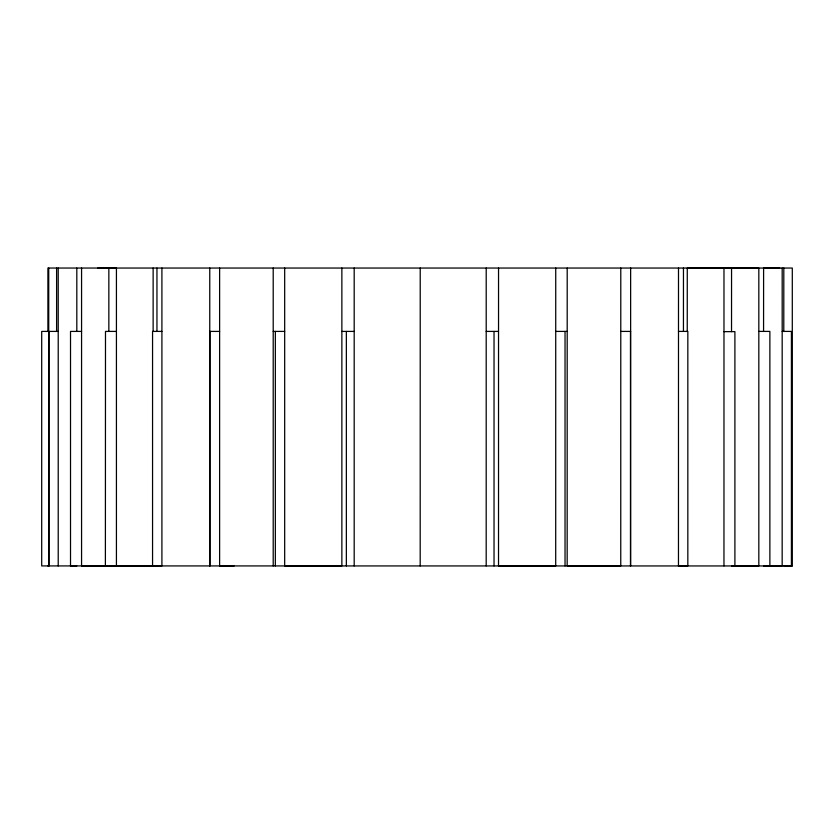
<?xml version="1.0" encoding="UTF-8"?>
<svg xmlns="http://www.w3.org/2000/svg" width="834" height="834" viewBox="0 0 834 834"><rect width="100%" height="100%" fill="white"/><g stroke="black" fill="none" stroke-linecap="round" stroke-linejoin="round"><path stroke-width="1.25" d="M47.903 331.411L47.903 268.048L792.3 268.048L792.279 565.952L70.515 565.921L70.515 331.411L81.565 331.411L81.565 268.048M47.903 565.952L48.726 565.921L48.726 268.048M56.597 331.411L56.597 268.048M76.811 565.921L58.213 565.921L58.213 268.048M76.811 331.411L76.811 268.048M108.847 331.411L108.847 268.048L116.426 268.048L116.426 565.921L105.386 565.921L105.491 331.411L116.426 331.411M153.133 331.411L153.133 268.048M156.948 331.411L156.948 268.048M81.565 331.411L81.565 565.921L161.911 565.921L161.911 268.048M209.761 565.921L209.761 268.048M234.052 565.952L219.623 565.921L219.623 268.048M273.208 565.921L273.208 268.048M341.867 268.048L341.867 565.921L323.842 565.952L284.675 565.921L284.675 268.048M354.189 565.921L354.189 268.048M420.19 565.952L420.221 268.048M486.191 565.921L486.212 268.048M555.736 268.048L555.705 565.921L516.548 565.952L498.523 565.921L498.544 268.048M620.788 268.048L620.757 565.921L606.339 565.952L567.172 565.921L567.203 268.048M630.629 565.921L630.65 268.048M687.247 565.921L678.469 565.921L678.501 268.048M683.442 331.411L683.463 268.048M687.247 331.411L687.279 268.048L758.825 268.058L758.825 565.921L731.533 565.921M723.964 565.921L723.985 268.267M731.533 331.64L731.554 268.267M763.569 331.411L763.6 268.048L779.79 268.048M763.569 565.921L782.167 565.921L782.188 268.048M783.793 331.411L783.814 268.048M97.786 565.952L108.847 565.921M97.786 268.048L108.847 268.048M48.726 331.411L41.7 331.411L41.7 565.921L58.213 565.921M58.213 331.411L48.977 331.411L48.977 565.921M161.911 331.411L152.559 331.411L152.559 565.921M209.761 331.411L219.623 331.411M273.208 331.411L284.675 331.411M341.867 331.411L354.189 331.411M486.191 331.411L498.523 331.411M555.705 331.411L567.172 331.411M620.757 331.411L630.629 331.411M678.469 331.411L687.831 331.411L687.831 565.921M758.825 331.411L769.876 331.411L769.876 565.921M782.167 331.411L791.414 331.411L791.414 565.921M723.964 331.64L734.9 331.64L734.9 565.921M783.793 565.921L792.279 565.952M630.473 331.411L630.473 565.921M565.035 331.411L565.035 565.921M494.03 331.411L494.03 565.921M346.35 331.411L346.35 565.921M275.345 331.411L275.345 565.921M209.918 331.411L209.918 565.921"/></g></svg>
